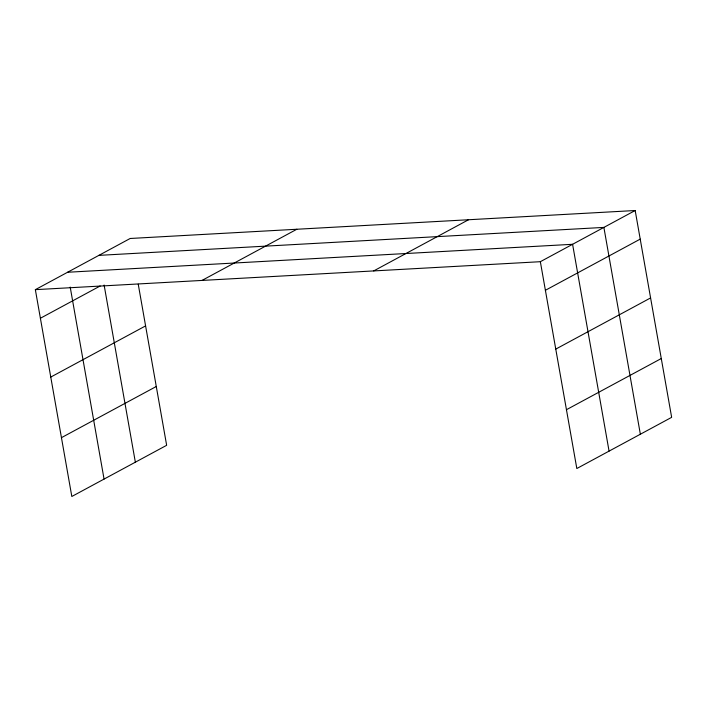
<?xml version="1.0" encoding="UTF-8"?>
<svg xmlns="http://www.w3.org/2000/svg" width="707" height="707" viewBox="0 0 707 707"><rect width="100%" height="100%" fill="white"/><g stroke="black" fill="none" stroke-linecap="round" stroke-linejoin="round"><path stroke-width="1.06" d="M138.236 284.179L166.649 445.304L71.822 496.482L35.35 289.658L130.176 238.48L635.178 210.518L671.65 417.342L576.824 468.52L540.351 261.696L635.178 210.518M40.396 318.256L100.138 286.008M201.999 280.432L296.834 229.254M50.763 377.07L145.598 325.892M61.447 437.668L156.282 386.49M373.703 270.922L468.529 219.744M545.389 290.294L640.224 239.116M555.764 349.108L650.59 297.93M566.448 409.707L661.284 358.529M98.883 255.368L603.884 227.407L640.356 434.231M67.589 272.257L572.59 244.295L609.063 451.119M35.35 289.658L540.351 261.696M104.115 285.036L135.355 462.192M70.205 287.086L104.062 479.081"/></g></svg>
